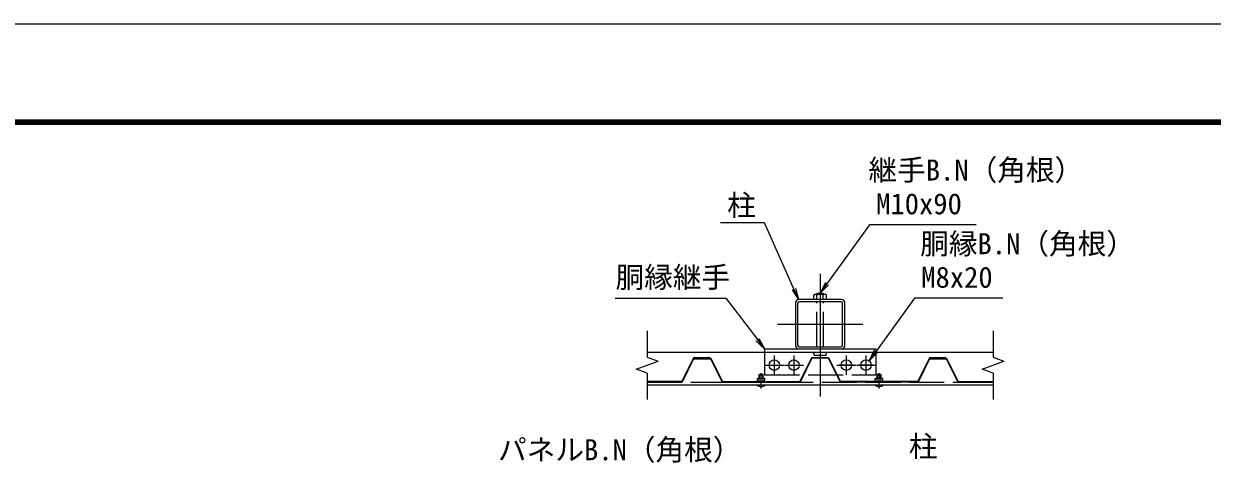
# Model space of a CAD drawing. Units: millimetres, scale not verified. Extents: x -6300 to 6300, y -4455 to 4455.
# Drawn here: x -678 to 3404, y 2938 to 4455 of the extents above; entities that cross this region are included whole.
import ezdxf
from ezdxf.enums import TextEntityAlignment as Align

# ---------------------------------------------------------------- set-up
doc = ezdxf.new("R2010")
doc.units = ezdxf.units.MM
doc.header["$LTSCALE"] = 20
doc.linetypes.add('DASHED', pattern=[7.5, 6, -1.5])
doc.linetypes.add('USER1', pattern=[50.8, 31.75, -6.35, 6.35, -6.35])
for name, color, linetype, lineweight in [('0-1_D-STR1', 1, 'Continuous', 25), ('0-2_D-BMK', 2, 'USER1', 13), ('0-3_D-STR3', 3, 'Continuous', 13), ('0-4_D-STR2', 7, 'Continuous', 13), ('0-5_0', 7, 'Continuous', 25), ('0-6_D-STR-DIM', 7, 'Continuous', 13), ('0-8_D-STR-TXT', 7, 'Continuous', 13), ('0-A_D-TTL', 7, 'Continuous', 25)]:
    doc.layers.add(name, color=color, linetype=linetype, lineweight=lineweight)
doc.styles.add('ＭＳ ゴシック', font='')
doc.styles.get('ＭＳ ゴシック').set_extended_font_data('MS Gothic')

# ---------------------------------------------------------------- blocks, each defined once
blk = doc.blocks.new('_Open')
at = {"layer": '0-5_0'}
blk.add_line((-20, 3.333), (0, 0), dxfattribs=at)
blk.add_lwpolyline([(-20, -3.333), (0, 0), (-20, 0)], dxfattribs=at)

msp = doc.modelspace()

# ---------------------------------------------------------------- linework, layer by layer
at = {"layer": '0-1_D-STR1'}
for p, q in [((1972.78, 3496.92), (1972.78, 3348.87)), ((1979.98, 3495.03), (1979.98, 3350.76)), ((2131.18, 3507.27), (1983.13, 3507.27)), ((2129.28, 3500.07), (1985.02, 3500.07)), ((2134.33, 3350.76), (2134.33, 3495.03)), ((2141.53, 3348.87), (2141.53, 3496.92)), ((1463.15, 3327.27), (2651.15, 3327.27)), ((1983.13, 3338.52), (2131.18, 3338.52)), ((1985.02, 3345.72), (2129.28, 3345.72)), ((2057.27, 3327.27), (2057.27, 3214.77)), ((1463.27, 3214.77), (2651.27, 3214.77))]:
    msp.add_line(p, q, dxfattribs=at)
at = {"layer": '0-1_D-STR1', "linetype": 'DASHED'}
msp.add_line((1463.27, 3223.77), (2651.27, 3223.77), dxfattribs=at)
at = {"layer": '0-1_D-STR1'}
for centre, radius, start, end in [((1983.13, 3496.92), 10.35, 90, 180), ((1985.02, 3495.03), 5.04, 90, 180), ((2129.28, 3495.03), 5.04, 0, 90), ((2131.18, 3496.92), 10.35, 0, 90), ((1983.13, 3348.87), 10.35, 180, 270), ((1985.02, 3350.76), 5.04, 180, 270), ((2129.28, 3350.76), 5.04, 270, 0), ((2131.18, 3348.87), 10.35, 270, 0)]:
    msp.add_arc(centre, radius, start, end, dxfattribs=at)
at = {"layer": '0-2_D-BMK'}
for p, q in [((2057.15, 3596.51), (2057.15, 3174.44)), ((1910.43, 3422.89), (2203.87, 3422.89)), ((1899.65, 3315.12), (1899.65, 3249.42)), ((1967.15, 3315.12), (1967.15, 3249.42)), ((2147.15, 3315.12), (2147.15, 3249.42)), ((2214.65, 3315.12), (2214.65, 3249.42)), ((1866.8, 3282.27), (1932.5, 3282.27)), ((1874.9, 3282.27), (1924.4, 3282.27)), ((1934.3, 3282.27), (2000, 3282.27)), ((1942.4, 3282.27), (1991.9, 3282.27)), ((2114.3, 3282.27), (2180, 3282.27)), ((2171.9, 3282.27), (2122.4, 3282.27)), ((2181.8, 3282.27), (2247.5, 3282.27)), ((2239.4, 3282.27), (2189.9, 3282.27)), ((1854.65, 3201.87), (1854.65, 3254.58)), ((2259.65, 3201.87), (2259.65, 3254.58))]:
    msp.add_line(p, q, dxfattribs=at)
at = {"layer": '0-3_D-STR3'}
for p, q in [((2075.71, 3525.27), (2038.59, 3525.27)), ((2045.9, 3526.39), (2048.15, 3529.77)), ((2045.9, 3525.27), (2045.9, 3526.39)), ((2045.9, 3526.39), (2068.4, 3526.39)), ((2046.11, 3507.27), (2046.11, 3523.24)), ((2048.15, 3529.77), (2066.15, 3529.77)), ((2048.15, 3525.27), (2048.15, 3529.77)), ((2066.15, 3525.27), (2066.15, 3529.77)), ((2066.15, 3529.77), (2068.4, 3526.39)), ((2068.19, 3507.27), (2068.19, 3523.24)), ((2068.4, 3525.27), (2068.4, 3526.39)), ((2079.24, 3507.27), (2035.07, 3507.27)), ((1865.9, 3338.52), (2248.4, 3338.52)), ((1865.9, 3338.52), (1865.9, 3327.27)), ((2034.65, 3327.27), (2079.65, 3327.27)), ((2248.4, 3338.52), (2248.4, 3327.27)), ((1841.15, 3214.77), (1868.15, 3214.77)), ((1841.15, 3213.87), (1841.15, 3214.77)), ((1868.15, 3213.87), (1868.15, 3214.77)), ((2246.15, 3214.77), (2273.15, 3214.77)), ((2246.15, 3213.87), (2246.15, 3214.77)), ((2273.15, 3213.87), (2273.15, 3214.77))]:
    msp.add_line(p, q, dxfattribs=at)
at = {"layer": '0-3_D-STR3', "linetype": 'DASHED'}
for p, q in [((2045.9, 3345.72), (2045.9, 3500.07)), ((2068.4, 3345.72), (2068.4, 3500.07)), ((1865.9, 3327.27), (1865.9, 3248.52)), ((1865.9, 3327.27), (2248.4, 3327.27)), ((2038.03, 3316.02), (2076.28, 3316.02)), ((2248.4, 3327.27), (2248.4, 3248.52)), ((1867.64, 3225.57), (1841.66, 3225.57)), ((1865.68, 3236.82), (1843.63, 3236.82)), ((1847.9, 3248.52), (1849.25, 3250.77)), ((1847.9, 3236.82), (1847.9, 3248.52)), ((1847.9, 3248.52), (1861.4, 3248.52)), ((1848.16, 3225.57), (1848.16, 3235.68)), ((1849.25, 3250.77), (1860.05, 3250.77)), ((1849.25, 3236.82), (1849.25, 3250.77)), ((1860.05, 3236.82), (1860.05, 3250.77)), ((1860.05, 3250.77), (1861.4, 3248.52)), ((1861.15, 3225.57), (1861.15, 3235.68)), ((1861.4, 3236.82), (1861.4, 3248.52)), ((1865.9, 3248.52), (2248.4, 3248.52)), ((2272.64, 3225.57), (2246.66, 3225.57)), ((2270.68, 3236.82), (2248.63, 3236.82)), ((2252.9, 3248.52), (2254.25, 3250.77)), ((2252.9, 3236.82), (2252.9, 3248.52)), ((2252.9, 3248.52), (2266.4, 3248.52)), ((2253.16, 3225.57), (2253.16, 3235.68)), ((2254.25, 3250.77), (2265.05, 3250.77)), ((2254.25, 3236.82), (2254.25, 3250.77)), ((2265.05, 3236.82), (2265.05, 3250.77)), ((2265.05, 3250.77), (2266.4, 3248.52)), ((2266.15, 3225.57), (2266.15, 3235.68)), ((2266.4, 3236.82), (2266.4, 3248.52))]:
    msp.add_line(p, q, dxfattribs=at)
at = {"layer": '0-3_D-STR3'}
for points in [[(2035.07, 3507.27), (2035.07, 3523.24), (2038.59, 3525.27)], [(2079.24, 3507.27), (2079.24, 3523.24), (2075.71, 3525.27)]]:
    msp.add_lwpolyline(points, dxfattribs=at)
at = {"layer": '0-3_D-STR3', "linetype": 'DASHED'}
for points in [[(1841.66, 3225.57), (1841.66, 3235.68), (1843.63, 3236.82)], [(1867.64, 3225.57), (1867.64, 3235.68), (1865.68, 3236.82)], [(2246.66, 3225.57), (2246.66, 3235.68), (2248.63, 3236.82)], [(2272.64, 3225.57), (2272.64, 3235.68), (2270.68, 3236.82)]]:
    msp.add_lwpolyline(points, dxfattribs=at)
at = {"layer": '0-3_D-STR3'}
for centre in [(1899.65, 3282.27), (1967.15, 3282.27), (2147.15, 3282.27), (2214.65, 3282.27)]:
    msp.add_circle(centre, 18, dxfattribs=at)
for centre, radius, start, end in [((2040.59, 3515.17), 9.78, 55.61587, 124.38413), ((2057.15, 3488.4), 36.54, 72.41211, 107.58789), ((2073.71, 3515.17), 9.78, 55.61587, 124.38413), ((1854.65, 3226.52), 18.5, 223.14261, 316.85739), ((2259.65, 3226.52), 18.5, 223.14261, 316.85739)]:
    msp.add_arc(centre, radius, start, end, dxfattribs=at)
at = {"layer": '0-3_D-STR3', "linetype": 'DASHED'}
for centre, radius, start, end in [((1844.91, 3230.94), 5.75, 55.61587, 124.38413), ((1854.65, 3215.19), 21.5, 72.41211, 107.58789), ((1864.39, 3230.94), 5.75, 55.61587, 124.38413), ((2249.91, 3230.94), 5.75, 55.61587, 124.38413), ((2259.65, 3215.19), 21.5, 72.41211, 107.58789), ((2269.39, 3230.94), 5.75, 55.61587, 124.38413)]:
    msp.add_arc(centre, radius, start, end, dxfattribs=at)
for centre, start_param, end_param in [((2038.03, 3327.27), 4.712389, 6.2831853), ((2076.28, 3327.27), 6.2831853, 7.8539816)]:
    msp.add_ellipse(centre, major_axis=(0, -11.25), ratio=0.3, start_param=start_param, end_param=end_param, dxfattribs=at)
at = {"layer": '0-4_D-STR2', "linetype": 'DASHED'}
for p, q in [((1622.9, 3307.92), (1582.4, 3225.57)), ((1624.02, 3306.12), (1583.52, 3223.77)), ((1679.15, 3307.92), (1622.9, 3307.92)), ((1679.15, 3306.12), (1624.02, 3306.12)), ((1625.15, 3306.12), (1625.15, 3304.32)), ((1625.15, 3306.12), (1682.29, 3306.12)), ((1679.15, 3307.92), (1679.15, 3306.12)), ((1682.29, 3306.12), (1721.9, 3225.57)), ((2027.9, 3307.92), (1987.4, 3225.57)), ((2029.02, 3306.12), (1988.52, 3223.77)), ((2086.4, 3307.92), (2027.9, 3307.92)), ((2085.28, 3306.12), (2029.02, 3306.12)), ((2085.28, 3306.12), (2125.78, 3223.77)), ((2086.4, 3307.92), (2126.9, 3225.57)), ((2432.9, 3307.92), (2392.4, 3225.57)), ((2434.02, 3306.12), (2393.52, 3223.77)), ((2489.15, 3307.92), (2432.9, 3307.92)), ((2489.15, 3306.12), (2434.02, 3306.12)), ((2435.15, 3306.12), (2435.15, 3304.32)), ((2435.15, 3306.12), (2491.4, 3306.12)), ((2489.15, 3307.92), (2489.15, 3306.12)), ((2491.4, 3306.12), (2531.02, 3225.57)), ((1625.15, 3304.32), (1681.17, 3304.32)), ((1681.17, 3304.32), (1720.78, 3223.77)), ((2435.15, 3304.32), (2490.28, 3304.32)), ((2490.28, 3304.32), (2529.9, 3223.77)), ((1582.4, 3225.57), (1463.27, 3225.57)), ((1721.9, 3225.57), (1987.4, 3225.57)), ((2392.4, 3225.57), (2126.9, 3225.57)), ((2531.02, 3225.57), (2651.27, 3225.57)), ((1583.52, 3223.77), (1463.27, 3223.77)), ((1720.78, 3223.77), (1988.52, 3223.77)), ((2393.52, 3223.77), (2125.78, 3223.77)), ((2529.9, 3223.77), (2651.27, 3223.77))]:
    msp.add_line(p, q, dxfattribs=at)
at = {"layer": '0-6_D-STR-DIM'}
for p, q in [((1463.15, 3399.98), (1463.15, 3309.48)), ((2651.15, 3399.98), (2651.15, 3309.48)), ((1463.15, 3309.48), (1500.54, 3295.88)), ((2651.15, 3309.48), (2688.54, 3295.88)), ((1463.15, 3255.05), (1425.76, 3268.66)), ((1425.77, 3268.66), (1500.54, 3295.88)), ((2651.15, 3255.05), (2613.76, 3268.66)), ((2613.77, 3268.66), (2688.54, 3295.88)), ((1463.27, 3255.01), (1463.27, 3164.51)), ((2651.27, 3255.01), (2651.27, 3164.51))]:
    msp.add_line(p, q, dxfattribs=at)
at = {"layer": '0-8_D-STR-TXT'}
for points in [[(1714.84, 3772.34), (1864.5, 3772.34), (1982.31, 3509.09)], [(2593.62, 3764.84), (2226.79, 3764.84), (2058.32, 3531.39)], [(1352.91, 3512.47), (1733.53, 3512.47), (1864.69, 3340.11)], [(2684.64, 3512.47), (2380.78, 3512.47), (2226.36, 3298.49)]]:
    msp.add_lwpolyline(points, dxfattribs=at)
at = {"layer": '0-A_D-TTL', "color": 2}
msp.add_lwpolyline([(-6300, 4455), (6300, 4455), (6300, -4455), (-6300, -4455)], close=True, dxfattribs=at)
at = {"layer": '0-A_D-TTL'}
for points in [[(-5895, 4125), (5895, 4125), (5895, -4125), (-5895, -4125)], [(-5891.25, 4121.25), (5891.25, 4121.25), (5891.25, -4121.25), (-5891.25, -4121.25)], [(-5887.5, 4117.5), (5887.5, 4117.5), (5887.5, -4117.5), (-5887.5, -4117.5)], [(-5883.75, 4113.75), (5883.75, 4113.75), (5883.75, -4113.75), (-5883.75, -4113.75)], [(-5880, 4110), (5880, 4110), (5880, -4110), (-5880, -4110)]]:
    msp.add_lwpolyline(points, close=True, dxfattribs=at)

# ---------------------------------------------------------------- block references
at = {"layer": '0-8_D-STR-TXT', "xscale": 2, "yscale": 2}
for p, rotation in [((2057.15, 3529.77), 234.18441), ((1983.13, 3507.27), 294.10981), ((1865.9, 3338.52), 307.27002), ((2225.19, 3296.86), 234.18441)]:
    msp.add_blockref('_Open', p, dxfattribs=dict(at, rotation=rotation))

# ---------------------------------------------------------------- texts
at = {"layer": '0-8_D-STR-TXT', "style": 'ＭＳ ゴシック'}
for s, p in [('継手B.N（角根）', (2223.18, 3894.89)), ('柱', (1738.13, 3773.89)), ('M10x90', (2249.57, 3778.96)), ('胴縁B.N（角根）', (2400.87, 3641.69)), ('胴縁継手', (1354.7, 3526.58)), ('M8x20', (2404.41, 3526.58)), ('パネルB.N（角根）', (951.02, 2934.02)), ('柱', (2361.85, 2945.51))]:
    msp.add_text(s, height=72.14, dxfattribs=at).set_placement(p, align=Align.BOTTOM_LEFT)

doc.saveas('drawing.dxf')
